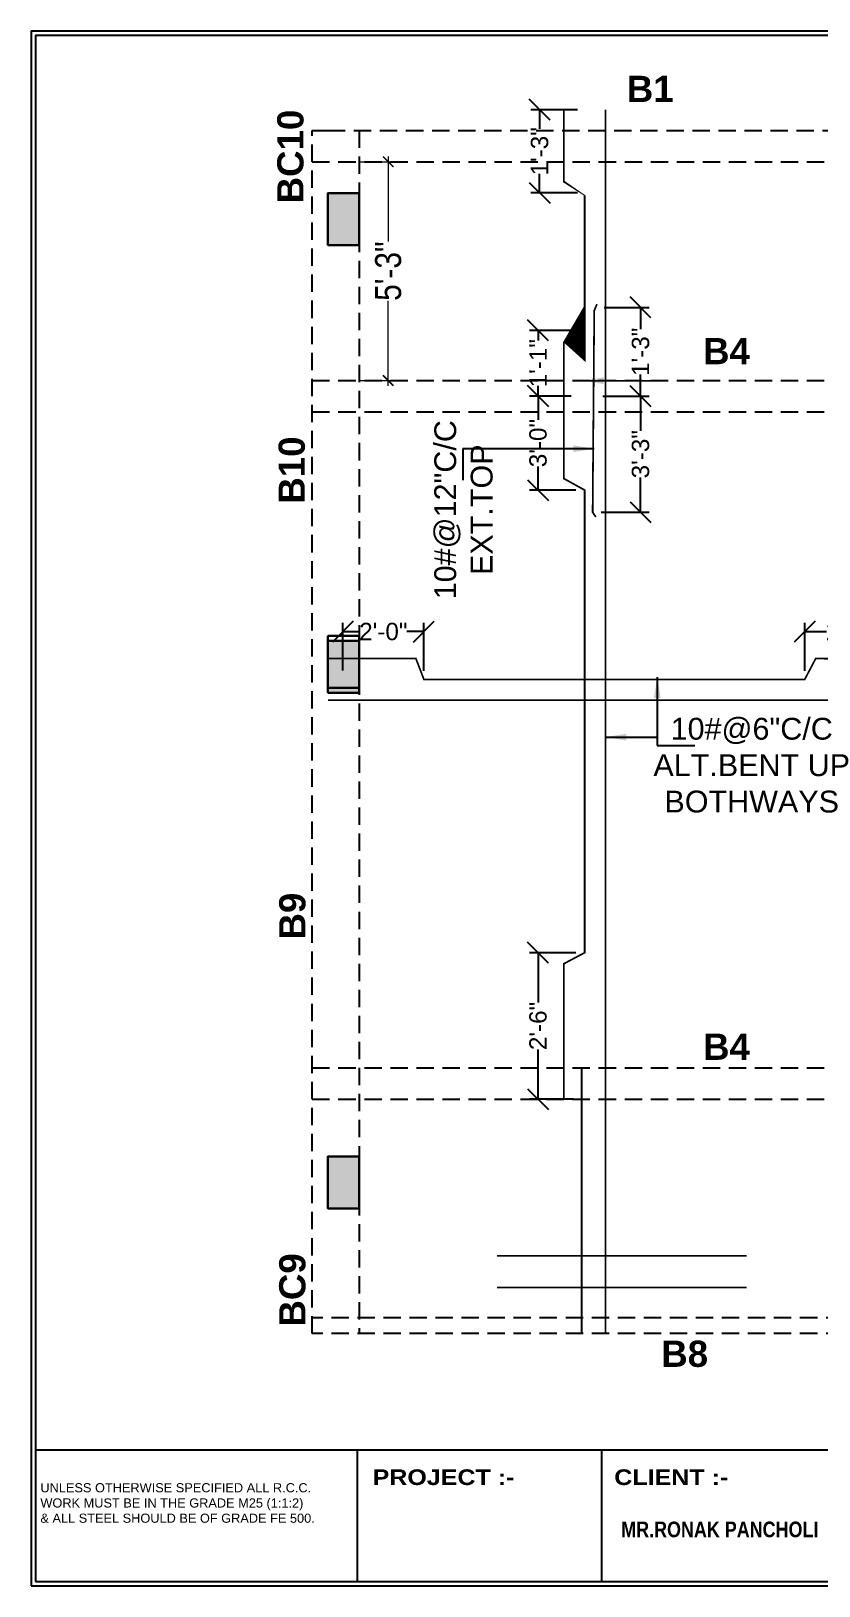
# Model space of a CAD drawing. Header units: millimetres. Extents: x 56222 to 162971, y -175692 to -121287.
# Drawn here: x 161161.3 to 161388.3, y -175296.5 to -174848.7 of the extents above; entities that cross this region are included whole.
import ezdxf

# ---------------------------------------------------------------- set-up
doc = ezdxf.new("R2010")
doc.units = ezdxf.units.MM
doc.header["$MEASUREMENT"] = 0
doc.header["$PDMODE"] = 35
doc.linetypes.add('HIDDEN', pattern=[0.375, 0.25, -0.125])
doc.layers.get('Defpoints').update_dxf_attribs({"color": 220})
for name, color, linetype, lineweight in [('BEAM', 160, 'HIDDEN', 25), ('COLUMN', 1, 'Continuous', 30), ('COLUMN no', 7, 'Continuous', 20), ('REINFORCEMENT', 6, 'Continuous', 25), ('SECTION', 7, 'Continuous', 9), ('STR.TEXT.', 1, 'Continuous', 25), ('wall', 7, 'Continuous', 30)]:
    doc.layers.add(name, color=color, linetype=linetype, lineweight=lineweight)
doc.styles.add('arial', font='GOTHIC.TTF')
doc.styles.add('BRIJESH', font='arial.ttf')
doc.styles.add('Cn_BT_7½', font='swissc.ttf', dxfattribs={"height": 7.5})
doc.styles.add('style2', font='arial.ttf', dxfattribs={"height": 6})
doc.styles.add('VINAY', font='swiss.ttf')
doc.dimstyles.new('Brijesh (I)', dxfattribs={"dimtxt": 5, "dimasz": 6, "dimexe": 2.5, "dimexo": 2.5, "dimgap": 0.09, "dimtad": 0, "dimdec": 1, "dimzin": 3, "dimdsep": 46, "dimlunit": 4, "dimtxsty": 'BRIJESH', "dimblk": 'OBLIQUE', "dimcen": 0.09, "dimclrd": 256, "dimclre": 256, "dimclrt": 7, "dimadec": 0, "dimazin": 0, "dimtfac": 1, "dimtdec": 1, "dimtofl": 0, "dimtmove": 1, "dimatfit": 0, "dimfxl": 1, "dimtolj": 1, "dimtzin": 0, "dimarcsym": 0})
doc.dimstyles.new('Cn_BT_7½', dxfattribs={"dimtxt": 9, "dimasz": 3, "dimexe": 1.5, "dimexo": 0, "dimgap": 0.09, "dimtad": 0, "dimdec": 3, "dimzin": 3, "dimdsep": 46, "dimlunit": 4, "dimtxsty": 'Cn_BT_7½', "dimblk": 'ARCHTICK', "dimcen": 0.09, "dimdle": 1.5, "dimclrd": 251, "dimclre": 251, "dimclrt": 14, "dimadec": 0, "dimazin": 0, "dimtfac": 0.75, "dimtdec": 3, "dimtofl": 0, "dimtmove": 0, "dimatfit": 3, "dimfxl": 0, "dimtolj": 1, "dimtzin": 0, "dimlwd": 15, "dimlwe": 15, "dimarcsym": 0})

# ---------------------------------------------------------------- blocks, each defined once
blk = doc.blocks.new('_Oblique')
at = {"layer": 'wall', "color": 0, "lineweight": -2}
blk.add_line((-0.5, -0.5), (0.5, 0.5), dxfattribs=at)
blk = doc.blocks.new('*D426')
at = {"layer": 'Defpoints', "color": 0, "transparency": 16777216}
for p in [(161307.3523853897, -175114.1279120381), (161320.781124574, -175114.1279120381), (161320.0349177967, -175156.3053436122)]:
    blk.add_point(p, dxfattribs=at)
at = {"layer": 'REINFORCEMENT', "lineweight": -2, "transparency": 16777216}
for p, q in [((161318.281124574, -175114.1279120381), (161304.8523853897, -175114.1279120381)), ((161307.3523853897, -175114.1279120381), (161307.3523853897, -175128.4383604309)), ((161307.3523853897, -175156.3053436122), (161307.3523853897, -175141.9948952194)), ((161317.5349177967, -175156.3053436122), (161304.8523853897, -175156.3053436122))]:
    blk.add_line(p, q, dxfattribs=at)
at = {"layer": 'REINFORCEMENT', "lineweight": -2, "transparency": 16777216, "xscale": 6, "yscale": 6, "zscale": 6}
for p, rotation in [((161307.3523853897, -175114.1279120381), 90), ((161307.3523853897, -175156.3053436122), 270)]:
    blk.add_blockref('_Oblique', p, dxfattribs=dict(at, rotation=rotation))
at = {"layer": 'REINFORCEMENT', "color": 7, "transparency": 16777216, "insert": (161307.3523853896, -175135.2166278251), "char_height": 5, "attachment_point": 5, "rotation": 90, "style": 'BRIJESH'}
blk.add_mtext('\\A1;2\'-6"', dxfattribs=at)
blk = doc.blocks.new('*D425')
at = {"layer": 'Defpoints', "color": 0, "transparency": 16777216}
for p in [(161307.3523853896, -174953.7780822916), (161319.3656854571, -174953.7780822916), (161320.7811245739, -174980.8765518151)]:
    blk.add_point(p, dxfattribs=at)
at = {"layer": 'REINFORCEMENT', "lineweight": -2, "transparency": 16777216}
for p, q in [((161316.8656854571, -174953.7780822916), (161304.8523853896, -174953.7780822916)), ((161307.3523853896, -174953.7780822916), (161307.3523853896, -174960.5933879947)), ((161307.3523853896, -174980.8765518151), (161307.3523853896, -174974.061246112)), ((161318.2811245739, -174980.8765518151), (161304.8523853896, -174980.8765518151))]:
    blk.add_line(p, q, dxfattribs=at)
at = {"layer": 'REINFORCEMENT', "lineweight": -2, "transparency": 16777216, "xscale": 6, "yscale": 6, "zscale": 6}
for p, rotation in [((161307.3523853896, -174953.7780822916), 90), ((161307.3523853896, -174980.8765518151), 270)]:
    blk.add_blockref('_Oblique', p, dxfattribs=dict(at, rotation=rotation))
at = {"layer": 'REINFORCEMENT', "color": 7, "transparency": 16777216, "insert": (161307.3523853896, -174967.3273170533), "char_height": 5, "attachment_point": 5, "rotation": 90, "style": 'BRIJESH'}
blk.add_mtext('\\A1;3\'-0"', dxfattribs=at)
blk = doc.blocks.new('*D424')
at = {"layer": 'Defpoints', "color": 0, "transparency": 16777216}
for p in [(161307.3523853897, -174934.8670562225), (161320.7811245739, -174934.8670562225), (161319.3656854571, -174953.7780822916)]:
    blk.add_point(p, dxfattribs=at)
at = {"layer": 'REINFORCEMENT', "lineweight": -2, "transparency": 16777216}
for p, q in [((161318.2811245739, -174934.8670562225), (161304.8523853897, -174934.8670562225)), ((161307.3523853897, -174934.8670562225), (161307.3523853897, -174937.8222691206)), ((161307.3523853897, -174953.7780822916), (161307.3523853897, -174950.8228693935)), ((161316.8656854571, -174953.7780822916), (161304.8523853897, -174953.7780822916))]:
    blk.add_line(p, q, dxfattribs=at)
at = {"layer": 'REINFORCEMENT', "lineweight": -2, "transparency": 16777216, "xscale": 6, "yscale": 6, "zscale": 6}
for p, rotation in [((161307.3523853897, -174934.8670562225), 90), ((161307.3523853897, -174953.7780822916), 270)]:
    blk.add_blockref('_Oblique', p, dxfattribs=dict(at, rotation=rotation))
at = {"layer": 'REINFORCEMENT', "color": 7, "transparency": 16777216, "insert": (161307.3523853897, -174944.322569257), "char_height": 5, "attachment_point": 5, "rotation": 90, "style": 'BRIJESH'}
blk.add_mtext('\\A1;1\'-1"', dxfattribs=at)
blk = doc.blocks.new('*D423')
at = {"layer": 'Defpoints', "color": 0, "transparency": 16777216}
for p in [(161307.8011975158, -174871.3053325638), (161321.2299366999, -174871.3053325638), (161321.2299366999, -174895.2691598481)]:
    blk.add_point(p, dxfattribs=at)
at = {"layer": 'REINFORCEMENT', "lineweight": -2, "transparency": 16777216}
for p, q in [((161318.7299366999, -174871.3053325638), (161305.3011975158, -174871.3053325638)), ((161307.8011975158, -174871.3053325638), (161307.8011975158, -174876.7869460695)), ((161307.8011975158, -174895.2691598481), (161307.8011975158, -174889.7875463424)), ((161318.7299366999, -174895.2691598481), (161305.3011975158, -174895.2691598481))]:
    blk.add_line(p, q, dxfattribs=at)
at = {"layer": 'REINFORCEMENT', "lineweight": -2, "transparency": 16777216, "xscale": 6, "yscale": 6, "zscale": 6}
for p, rotation in [((161307.8011975158, -174871.3053325638), 90), ((161307.8011975158, -174895.2691598481), 270)]:
    blk.add_blockref('_Oblique', p, dxfattribs=dict(at, rotation=rotation))
at = {"layer": 'REINFORCEMENT', "color": 7, "transparency": 16777216, "insert": (161307.8011975159, -174883.2872462059), "char_height": 5, "attachment_point": 5, "rotation": 90, "style": 'BRIJESH'}
blk.add_mtext('\\A1;1\'-3"', dxfattribs=at)
blk = doc.blocks.new('*D422')
at = {"layer": 'Defpoints', "color": 0, "transparency": 16777216}
for p in [(161323.5357906816, -174953.8323549172), (161336.8870823075, -174953.8323549172), (161323.0753238209, -174987.2426189575)]:
    blk.add_point(p, dxfattribs=at)
at = {"layer": 'REINFORCEMENT', "lineweight": -2, "transparency": 16777216}
for p, q in [((161326.0357906816, -174953.8323549172), (161339.3870823075, -174953.8323549172)), ((161336.8870823075, -174953.8323549172), (161336.8870823075, -174963.8035578787)), ((161336.8870823075, -174987.2426189575), (161336.8870823075, -174977.271415996)), ((161325.5753238209, -174987.2426189575), (161339.3870823075, -174987.2426189575))]:
    blk.add_line(p, q, dxfattribs=at)
at = {"layer": 'REINFORCEMENT', "lineweight": -2, "transparency": 16777216, "xscale": 6, "yscale": 6, "zscale": 6}
for p, rotation in [((161336.8870823075, -174953.8323549172), 90), ((161336.8870823075, -174987.2426189575), 270)]:
    blk.add_blockref('_Oblique', p, dxfattribs=dict(at, rotation=rotation))
at = {"layer": 'REINFORCEMENT', "color": 7, "transparency": 16777216, "insert": (161336.8870823075, -174970.5374869373), "char_height": 5, "attachment_point": 5, "rotation": 90, "style": 'BRIJESH'}
blk.add_mtext('\\A1;3\'-3"', dxfattribs=at)
blk = doc.blocks.new('*D421')
at = {"layer": 'Defpoints', "color": 0, "transparency": 16777216}
for p in [(161323.9252891075, -174928.2544749097), (161336.8870823076, -174928.2544749097), (161323.5357906816, -174953.8323549172)]:
    blk.add_point(p, dxfattribs=at)
at = {"layer": 'REINFORCEMENT', "lineweight": -2, "transparency": 16777216}
for p, q in [((161326.4252891075, -174928.2544749097), (161339.3870823076, -174928.2544749097)), ((161336.8870823076, -174928.2544749097), (161336.8870823076, -174934.543114777)), ((161336.8870823076, -174953.8323549172), (161336.8870823076, -174947.5437150499)), ((161326.0357906816, -174953.8323549172), (161339.3870823076, -174953.8323549172))]:
    blk.add_line(p, q, dxfattribs=at)
at = {"layer": 'REINFORCEMENT', "lineweight": -2, "transparency": 16777216, "xscale": 6, "yscale": 6, "zscale": 6}
for p, rotation in [((161336.8870823076, -174928.2544749097), 90), ((161336.8870823076, -174953.8323549172), 270)]:
    blk.add_blockref('_Oblique', p, dxfattribs=dict(at, rotation=rotation))
at = {"layer": 'REINFORCEMENT', "color": 7, "transparency": 16777216, "insert": (161336.8870823076, -174941.0434149134), "char_height": 5, "attachment_point": 5, "rotation": 90, "style": 'BRIJESH'}
blk.add_mtext('\\A1;1\'-3"', dxfattribs=at)
blk = doc.blocks.new('*D420')
at = {"layer": 'Defpoints', "color": 0, "transparency": 16777216}
for p in [(161274.4662506992, -175021.6429335503), (161251.085699879, -175035.3036988366), (161274.4662506992, -175035.4048234043)]:
    blk.add_point(p, dxfattribs=at)
at = {"layer": 'REINFORCEMENT', "lineweight": -2, "transparency": 16777216}
for p, q in [((161251.085699879, -175032.8036988366), (161251.085699879, -175019.1429335503)), ((161274.4662506992, -175032.9048234043), (161274.4662506992, -175019.1429335503)), ((161251.085699879, -175021.6429335503), (161255.9977078948, -175021.6429335503)), ((161274.4662506992, -175021.6429335503), (161269.5542426833, -175021.6429335503))]:
    blk.add_line(p, q, dxfattribs=at)
at = {"layer": 'REINFORCEMENT', "lineweight": -2, "transparency": 16777216, "xscale": 6, "yscale": 6, "zscale": 6, "rotation": 180}
blk.add_blockref('_Oblique', (161251.085699879, -175021.6429335503), dxfattribs=at)
at = {"layer": 'REINFORCEMENT', "lineweight": -2, "transparency": 16777216, "xscale": 6, "yscale": 6, "zscale": 6}
blk.add_blockref('_Oblique', (161274.4662506992, -175021.6429335503), dxfattribs=at)
at = {"layer": 'REINFORCEMENT', "color": 7, "transparency": 16777216, "insert": (161262.7759752891, -175021.6429335503), "char_height": 5, "attachment_point": 5, "style": 'BRIJESH'}
blk.add_mtext('\\A1;2\'-0"', dxfattribs=at)
blk = doc.blocks.new('*D419')
at = {"layer": 'Defpoints', "color": 0, "transparency": 16777216}
for p in [(161410.3067051317, -175021.6429335499), (161384.1742143293, -175035.4048234039), (161410.3067051317, -175034.7673875813)]:
    blk.add_point(p, dxfattribs=at)
at = {"layer": 'REINFORCEMENT', "lineweight": -2, "transparency": 16777216}
for p, q in [((161384.1742143293, -175032.9048234039), (161384.1742143293, -175019.1429335499)), ((161410.3067051317, -175032.2673875813), (161410.3067051317, -175019.1429335499)), ((161384.1742143293, -175021.6429335499), (161390.4621923362, -175021.6429335499)), ((161410.3067051317, -175021.6429335499), (161404.0187271248, -175021.6429335499))]:
    blk.add_line(p, q, dxfattribs=at)
at = {"layer": 'REINFORCEMENT', "lineweight": -2, "transparency": 16777216, "xscale": 6, "yscale": 6, "zscale": 6, "rotation": 180}
blk.add_blockref('_Oblique', (161384.1742143293, -175021.6429335499), dxfattribs=at)
at = {"layer": 'REINFORCEMENT', "lineweight": -2, "transparency": 16777216, "xscale": 6, "yscale": 6, "zscale": 6}
blk.add_blockref('_Oblique', (161410.3067051317, -175021.6429335499), dxfattribs=at)
at = {"layer": 'REINFORCEMENT', "color": 7, "transparency": 16777216, "insert": (161397.2404597305, -175021.6429335499), "char_height": 5, "attachment_point": 5, "style": 'BRIJESH'}
blk.add_mtext('\\A1;2\'-0"', dxfattribs=at)
blk = doc.blocks.new('_ArchTick')
at = {"color": 0, "linetype": 'ByBlock', "const_width": 0.15}
blk.add_lwpolyline([(-0.5, -0.5), (0.5, 0.5)], dxfattribs=at)
blk = doc.blocks.new('*D360')
at = {"layer": 'Defpoints', "color": 0, "transparency": 16777216}
for p in [(161255.8067051436, -174886.3053325638), (161255.8067051436, -174949.3053325638), (161264.1886611093, -174949.3053325638)]:
    blk.add_point(p, dxfattribs=at)
at = {"layer": 'SECTION', "color": 251, "lineweight": 15, "transparency": 16777216}
for p, q in [((161264.1886611093, -174884.8053325638), (161264.1886611093, -174909.2680923041)), ((161255.8067051436, -174886.3053325638), (161265.6886611093, -174886.3053325638)), ((161264.1886611093, -174950.8053325638), (161264.1886611093, -174926.3425728236)), ((161255.8067051436, -174949.3053325638), (161265.6886611093, -174949.3053325638))]:
    blk.add_line(p, q, dxfattribs=at)
at = {"layer": 'SECTION', "color": 251, "lineweight": 15, "transparency": 16777216, "xscale": 3, "yscale": 3, "zscale": 3}
for p, rotation in [((161264.1886611093, -174886.3053325638), 90), ((161264.1886611093, -174949.3053325638), 270)]:
    blk.add_blockref('_ArchTick', p, dxfattribs=dict(at, rotation=rotation))
at = {"layer": 'SECTION', "color": 14, "transparency": 16777216, "insert": (161264.1886611093, -174917.8053325638), "char_height": 7.5, "attachment_point": 5, "rotation": 90, "style": 'Cn_BT_7½'}
blk.add_mtext('\\A1;5\'-3"', dxfattribs=at)

msp = doc.modelspace()

# ---------------------------------------------------------------- hatches: boundary and pattern name
at = {"layer": 'COLUMN'}
h = msp.add_hatch(color=256, dxfattribs=at)
h.dxf.hatch_style = 1
h.paths.add_polyline_path([(161246.8067051436, -174910.3053325638), (161255.8067051436, -174910.3053325638), (161255.8067051436, -174895.3053325638), (161246.8067051436, -174895.3053325638)])
h = msp.add_hatch(color=256, dxfattribs=at)
h.dxf.hatch_style = 1
h.paths.add_polyline_path([(161246.8067051436, -175039.3053325638), (161255.8067051436, -175039.3053325638), (161255.8067051436, -175024.3053325638), (161246.8067051436, -175024.3053325638)])
h = msp.add_hatch(color=256, dxfattribs=at)
h.dxf.hatch_style = 1
h.paths.add_polyline_path([(161246.8067051436, -175187.8053325638), (161255.8067051436, -175187.8053325638), (161255.8067051436, -175172.8053325638), (161246.8067051436, -175172.8053325638)])

# ---------------------------------------------------------------- linework, layer by layer
for p, q in [((161162.5665965927, -175257.3563141259), (161792.3765237078, -175257.3563141259)), ((161255.256732685, -175257.3563141259), (161255.2567326849, -175295.248648977)), ((161325.5964572796, -175257.3563141259), (161325.5964572795, -175295.248648977))]:
    msp.add_line(p, q)
for points in [[(161161.3010502188, -175296.5141953509), (161793.6420700817, -175296.5141953509), (161793.6420700817, -174848.6629521176), (161161.3010502188, -174848.6629521176)], [(161162.5665965927, -175295.248648977), (161792.3765237078, -175295.248648977), (161792.3765237078, -174849.9284984915), (161162.5665965927, -174849.9284984915)]]:
    msp.add_lwpolyline(points, close=True)
at = {"layer": 'BEAM', "ltscale": 20}
for p, q in [((161242.3067051436, -175223.8053325638), (161242.3067051436, -174877.3053325638)), ((161242.3067051436, -174877.3053325638), (161246.8067051437, -174877.3053325638)), ((161246.8067051436, -174877.3053325638), (161659.3067051435, -174877.3053325637)), ((161255.8067051436, -174877.3053325638), (161255.8067051436, -175223.8053325638)), ((161242.3067051436, -174886.3053325638), (161659.3067051435, -174886.3053325637)), ((161242.3067051436, -174949.3053325638), (161410.3067051251, -174949.3053325638)), ((161242.3067051436, -174958.3053325638), (161410.3067051258, -174958.3053325638)), ((161242.3067051436, -175147.3053436122), (161410.3067051404, -175147.3053436121)), ((161242.3067051436, -175156.3053436122), (161410.3067051411, -175156.3053436121)), ((161410.3067051464, -175219.3053325638), (161242.3067051436, -175219.3053325638)), ((161410.3067051464, -175223.8053325638), (161242.3067051436, -175223.8053325638))]:
    msp.add_line(p, q, dxfattribs=at)
at = {"layer": 'COLUMN'}
for points in [[(161246.8067051436, -174910.3053325638), (161255.8067051436, -174910.3053325638), (161255.8067051436, -174895.3053325638), (161246.8067051436, -174895.3053325638)], [(161246.8067051436, -174895.3053325638), (161255.8067051436, -174895.3053325638), (161255.8067051436, -174910.3053325638), (161246.8067051436, -174910.3053325638)], [(161246.8067051436, -175022.8053325636), (161255.8067051436, -175022.8053325636), (161255.8067051436, -175037.8053325636), (161246.8067051436, -175037.8053325636)], [(161246.8067051436, -175039.3053325638), (161255.8067051436, -175039.3053325638), (161255.8067051436, -175024.3053325638), (161246.8067051436, -175024.3053325638)], [(161246.8067051436, -175187.8053325638), (161255.8067051436, -175187.8053325638), (161255.8067051436, -175172.8053325638), (161246.8067051436, -175172.8053325638)], [(161246.8067051437, -175172.8053325638), (161255.8067051437, -175172.8053325638), (161255.8067051437, -175187.8053325638), (161246.8067051437, -175187.8053325638)]]:
    msp.add_lwpolyline(points, close=True, dxfattribs=at)
at = {"layer": 'REINFORCEMENT', "const_width": 0.5}
for points in [[(161314.7811245738, -174871.3053325638), (161314.7811245738, -174892.0216397996), (161320.7811245738, -174894.2429262256), (161320.7811245739, -174934.8670562225), (161314.7811245739, -174938.4485881175), (161314.7811245739, -174977.5512026823), (161320.7811245739, -174980.8765518151), (161320.7811245739, -175114.127912038), (161314.7811245739, -175117.3011783608), (161314.7811245739, -175156.3053436121)], [(161326.7811245739, -175223.8053325638), (161326.7811245738, -174871.3053325638)], [(161323.9962575422, -174988.6229715287), (161323.0753238209, -174987.2426189575), (161323.5357906816, -174929.1857536308), (161324.3147875334, -174927.3231961886)], [(161246.8067051436, -175029.4048234043), (161272.1602496935, -175029.4048234043), (161274.4662506992, -175035.4048234043), (161384.1742143293, -175035.4048234039), (161387.334675289, -175029.4048234039), (161410.3067051313, -175029.5553325638)], [(161246.8067051436, -175041.4048234043), (161410.3067051322, -175041.4048233916)], [(161319.9064908277, -175223.8053325638), (161319.9064908279, -175147.3053436121)], [(161295.5350806851, -175201.4605669226), (161367.4382896481, -175201.4605669226)], [(161295.5350806851, -175210.5372352703), (161367.4382896481, -175210.5372352703)]]:
    msp.add_lwpolyline(points, dxfattribs=at)

# ---------------------------------------------------------------- texts
at = {"char_height": 4.510407276613724, "width": 207.0770099163683, "attachment_point": 1, "style": 'style2'}
for s, insert in [('{\\fArial Black|b0|i0|c0|p34;\\C7;PROJECT :- }', (161259.6766975333, -175262.9465857923)), ('{\\fArial Black|b0|i0|c0|p34;\\C7;CLIENT :-\\P\\P \\fSwis721 Cn BT|b1|i0|c0|p34;\\C5;MR.RONAK PANCHOLI}', (161329.3015110511, -175262.9465857923))]:
    msp.add_mtext(s, dxfattribs=dict(at, insert=insert))
at = {"insert": (161163.9827368173, -175266.9215838487), "char_height": 2.631070911358005, "attachment_point": 1, "style": 'style2'}
msp.add_mtext_dynamic_manual_height_columns('\\A1;{\\fArial CE|b0|i0|c0|p34;UNLESS OTHERWISE SPECIFIED ALL R.C.C. WORK MUST BE IN THE GRADE M25 (1:1\\H1.00002x;:2)\\P& ALL STEEL SHOULD BE OF GRADE FE 500.}', width=88.79621413943401, gutter_width=6.71123077073259, heights=[0], dxfattribs=at)
at = {"layer": 'COLUMN no', "char_height": 7.5625, "width": 103.9439650303592, "attachment_point": 5, "style": 'arial'}
for s, insert in [('{\\fArial|b1|i0|c0|p34;\\C7;B1}', (161339.657700248, -174865.3158927519)), ('{\\fArial|b1|i0|c0|p34;\\C7;B4}', (161361.6350927546, -174940.840851491)), ('{\\fArial|b1|i0|c0|p34;\\C7;B4}', (161361.6350927546, -175141.2100427584)), ('{\\fArial|b1|i0|c0|p34;\\C7;B8}', (161349.5809509252, -175229.6986544883))]:
    msp.add_mtext(s, dxfattribs=dict(at, insert=insert))
at = {"layer": 'COLUMN no', "char_height": 7.5625, "width": 103.9439650303592, "attachment_point": 5, "rotation": 90, "style": 'arial'}
for s, insert in [('{\\fArial|b1|i0|c0|p34;\\C7;BC10}', (161236.0476859104, -174884.7984393613)), ('{\\fArial|b1|i0|c0|p34;\\C7;B10}', (161236.4328505764, -174975.1097968444)), ('{\\fArial|b1|i0|c0|p34;\\C7;B9}', (161236.6092506743, -175103.5908699479)), ('{\\fArial|b1|i0|c0|p34;\\C7;BC9}', (161236.6092506743, -175211.2595877492))]:
    msp.add_mtext(s, dxfattribs=dict(at, insert=insert))
at = {"layer": 'STR.TEXT.', "insert": (161277.4662506992, -174986.5238578606), "char_height": 6.291256030277691, "width": 71.23274640281906, "attachment_point": 2, "rotation": 89.99999999999983, "style": 'VINAY'}
msp.add_mtext('10#@12"C/C\\PEXT.TOP', dxfattribs=at)
at = {"layer": 'STR.TEXT.', "insert": (161368.9050148462, -175046.4686099863), "char_height": 6.291256030277691, "width": 71.23274640281906, "attachment_point": 2, "style": 'VINAY'}
msp.add_mtext('10#@6"C/C\\PALT.BENT UP\\PBOTHWAYS', dxfattribs=at)

# ---------------------------------------------------------------- dimensions: what is measured, and where the dimension line sits
at = {"layer": 'REINFORCEMENT'}
for base, p1, p2, text, picture, middle in [((161307.8011975158, -174871.3053325638), (161321.2299366999, -174895.2691598481), (161321.2299366999, -174871.3053325638), '1\'-3"', '*D423', (161307.8011975159, -174883.2872462059)), ((161336.8870823076, -174928.2544749097), (161323.5357906816, -174953.8323549172), (161323.9252891075, -174928.2544749097), '1\'-3"', '*D421', (161336.8870823076, -174941.0434149134)), ((161307.3523853897, -174934.8670562225), (161319.3656854571, -174953.7780822916), (161320.7811245739, -174934.8670562225), '1\'-1"', '*D424', (161307.3523853897, -174944.322569257)), ((161307.3523853896, -174953.7780822916), (161320.7811245739, -174980.8765518151), (161319.3656854571, -174953.7780822916), '3\'-0"', '*D425', (161307.3523853896, -174967.3273170533)), ((161336.8870823075, -174953.8323549172), (161323.0753238209, -174987.2426189575), (161323.5357906816, -174953.8323549172), '3\'-3"', '*D422', (161336.8870823075, -174970.5374869373)), ((161307.3523853897, -175114.1279120381), (161320.0349177966, -175156.3053436121), (161320.7811245739, -175114.127912038), '2\'-6"', '*D426', (161307.3523853896, -175135.2166278251))]:
    dim = msp.add_linear_dim(base=base, p1=p1, p2=p2, angle=90, text=text, dimstyle='Brijesh (I)', dxfattribs=at)
    dim.commit()
    dim.dimension.update_dxf_attribs({"geometry": picture, "text_midpoint": middle})
for base, p1, p2, picture, middle in [((161274.4662506992, -175021.6429335503), (161251.085699879, -175035.3036988366), (161274.4662506992, -175035.4048234043), '*D420', (161262.7759752891, -175021.6429335503)), ((161410.3067051317, -175021.6429335499), (161384.1742143293, -175035.4048234039), (161410.3067051317, -175034.7673875813), '*D419', (161397.2404597305, -175021.6429335499))]:
    dim = msp.add_linear_dim(base=base, p1=p1, p2=p2, text='2\'-0"', dimstyle='Brijesh (I)', dxfattribs=at)
    dim.commit()
    dim.dimension.update_dxf_attribs({"geometry": picture, "text_midpoint": middle})
at = {"layer": 'SECTION'}
dim = msp.add_linear_dim(base=(161264.1886611093, -174949.3053325638), p1=(161255.8067051436, -174886.3053325638), p2=(161255.8067051436, -174949.3053325638), angle=90, dimstyle='Cn_BT_7½', dxfattribs=at)
dim.commit()
dim.dimension.update_dxf_attribs({"geometry": '*D360', "text_midpoint": (161264.1886611093, -174917.8053325638)})

# ---------------------------------------------------------------- leaders
at = {"layer": 'REINFORCEMENT'}
for points in [[(161320.2853883628, -174949.3501554246), (161341.6957634682, -174949.4412314582)], [(161341.6957634685, -175034.7879063739), (161341.6957634685, -175054.489850539), (161352.5567727189, -175054.489850539)]]:
    msp.add_leader(points, dimstyle='Brijesh (I)', override={"dimgap": 0.09, "dimtad": 0}, dxfattribs=at)
for points in [[(161323.5357906816, -174968.9598876714), (161285.6529003665, -174968.9598876714), (161285.6529003665, -174977.9711493595)], [(161326.7811245739, -175052.0323306047), (161341.6957634685, -175052.0323306047)]]:
    msp.add_leader(points, dimstyle='Brijesh (I)', dxfattribs=at)

doc.saveas('drawing.dxf')
